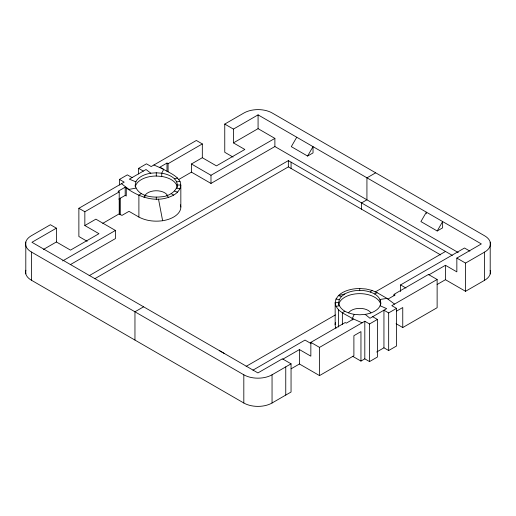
<?xml version="1.0" encoding="UTF-8"?>
<svg xmlns="http://www.w3.org/2000/svg" width="516" height="516" viewBox="0 0 516 516"><rect width="100%" height="100%" fill="white"/><g stroke="black" fill="none" stroke-linecap="round" stroke-linejoin="round"><path stroke-width="0.77" d="M168.081 171.841L168.081 163.695L202.317 143.925L196.357 140.468L151.188 166.552L146.46 163.824L138.598 168.364L138.598 173.963M25.8 270.261A19.963 11.526 0 0 0 31.399 280.214L243.816 403.009A19.963 11.526 0 0 0 272.048 403.009L285.754 395.082L285.761 366.876L291.056 363.825L282.387 358.807L257.923 372.92L219.261 350.545M291.056 363.825L291.05 392.031L285.754 395.082M352.267 319.939L352.267 318.456L354.266 314.373L359.729 314.792L365.193 314.373A21.117 12.191 0 0 0 380.124 305.756C383.323 294.636 368.243 290.185 359.729 290.411A21.117 12.191 0 0 0 344.798 293.978L338.451 295.61L336 299.035L335.161 302.705L335.161 324.648M135.153 184.98C137.43 196.319 152.201 197.95 161.734 196.757C170.177 196.564 182.774 187.418 174.556 178.884A21.117 12.191 0 0 0 161.734 173.208L156.271 172.789L150.807 173.208A21.117 12.191 0 0 0 135.876 181.825L135.153 186.276M102.742 223.357L119.215 213.843L119.215 191.9L118.132 191.275L125.188 187.198C139.204 197.518 157.251 203.891 173.64 195.113C178.388 192.494 182.477 186.94 180 181.413C175.911 174.395 167.352 172.17 161.018 167.765L159.934 167.139L166.99 163.062L168.081 163.695M354.266 314.373C347.803 313.218 339.431 310.122 338.619 302.602L339.335 299.551L341.444 296.507L344.798 293.978M296.739 137.243L291.308 146.647L307.594 156.051L313.025 152.917L313.025 146.647L258.077 114.868L233.425 129.097L233.425 142.887L244.829 149.466L216.436 165.868L202.317 157.715L191.442 163.991L191.442 172.144L210.986 183.432L274.886 146.538L274.886 138.391L258.077 128.658L258.077 114.868M307.594 156.051L313.025 146.647L481.344 243.933L456.847 258.077L456.847 271.868L445.443 265.288L428.815 274.886M437.2 230.987L442.631 221.583L442.631 227.853L437.2 230.987L420.914 221.583L426.345 212.179L426.345 213.747M143.983 197.37L145.712 195.538M370.288 292.043L372.017 290.418L377.106 292.675L388.097 299.022L395.153 294.946L394.069 294.32L394.069 295.81M141.339 193.603L138.894 195.113L138.894 217.055C146.131 220.906 154.581 221.828 162.63 220.725A24.594 14.203 0 0 0 180.839 207.032L180.839 185.083L177.381 184.98M344.798 311.219L342.36 312.735L342.36 324.487M119.46 185.012L119.46 179.413L127.336 174.866L132.057 177.594M233.064 157.09L224.763 152.291L224.757 124.079L243.952 112.991A19.963 11.526 0 0 1 272.184 112.991L484.601 235.786A19.963 11.526 0 0 1 484.601 252.085L484.601 280.291L465.535 291.301L445.443 279.704L437.129 284.503M87.185 241.307L78.871 236.509L78.871 208.296L124.188 182.135L119.46 179.413M119.215 191.9L84.843 211.747L84.843 225.537L98.962 233.69L70.499 250.118L56.386 241.972L56.386 228.175L31.947 242.288L224.692 353.679M118.77 199.099L125.188 195.396L126.272 196.022L126.272 187.83M43.486 249.415L56.386 241.972M84.843 225.537L95.879 219.165L115.423 230.452L115.423 238.598L70.253 264.682M233.425 142.887L258.077 128.658M178.388 179.684L191.442 172.144M62.61 260.948L115.423 230.452M210.986 183.432L210.986 175.279L274.886 138.391M89.152 275.705L288.354 160.611L452.293 255.375M94.725 278.756L288.354 166.881L288.354 160.611M143.648 306.781L134.96 311.793L31.399 252.008A19.963 11.526 0 0 1 31.399 235.709L50.413 224.731L56.386 228.175M375.603 172.854L366.934 177.872L366.928 199.815L458.24 252.537M246.113 366.386L335.355 314.954M375.093 292.043L445.508 251.46M252.924 370.166L305.014 340.089L311.077 343.592M400.577 291.592L400.577 284.922L464.51 248.009L469.895 251.118M282.781 359.2L299.441 349.577L310.845 356.163L310.845 342.366L345.21 322.532L346.294 323.158L353.35 319.082L352.267 318.456C346.055 314.276 336 311.509 335.161 302.705L338.619 302.602M394.069 294.32L428.441 274.473L437.129 279.491L437.129 307.704L402.757 327.544L396.075 323.687M134.96 340.005L134.96 311.793L243.816 374.797A19.963 11.526 0 0 0 272.048 374.797L285.761 366.876M360.955 361.084L360.955 331.62L353.892 335.697L353.892 355.756L319.52 375.596L319.52 347.391L364.812 321.242L369.54 323.964L377.402 319.43L377.402 357.04L369.54 361.581L364.812 358.852L360.955 361.084L352.686 356.311M437.129 279.491L391.812 305.653L396.54 308.381L396.54 345.991L388.664 350.538L383.943 347.81L376.654 352.022M456.847 258.077L465.535 263.089L484.601 252.085M291.114 368.805L299.441 363.993L299.441 349.577M383.943 347.81L383.943 310.193L388.664 312.922L396.54 308.381M396.34 311.232L402.757 307.53L402.757 327.544M374.661 293.978L377.106 292.675M174.556 178.884L177.549 177.994M336 306.375L339.335 305.756M135.876 188.134L128.987 189.398L121.473 183.702M176.665 181.825L180 181.413M135.269 186.947A21.117 12.191 0 0 1 156.271 176.027L161.734 176.446A21.117 12.191 0 0 1 177.356 187.585M341.444 296.507L338.451 295.61A24.568 14.184 0 0 1 359.729 288.521L366.089 289.005L372.017 290.418M176.665 188.243L180 188.759M336 299.035L339.335 299.551M174.556 191.075L177.549 192.178M135.876 181.825L129.342 179.162L146.034 169.519L150.807 173.208M380.124 305.756L386.658 308.632L369.966 318.269L365.193 314.373M153.897 164.985L163.733 169.332L161.734 173.208L161.734 176.446M352.267 318.456L362.103 322.81M288.354 166.881L440.645 254.923M191.442 163.991L210.986 175.279M400.577 284.922L405.957 288.031M138.598 168.364L143.325 171.086M372.675 316.701L377.402 319.43M138.894 217.055L128.987 211.334L121.931 215.411L119.215 213.843M78.871 208.296L84.843 211.747M274.886 146.538L366.928 199.815L361.484 202.949L361.49 209.219M224.757 124.079L233.425 129.097M310.845 342.366L319.52 347.391M299.441 363.993L319.52 375.596M171.202 193.603L173.64 195.113M394.527 304.085L387.013 298.396L380.124 299.441L380.55 304.556M166.829 195.538L168.551 197.37M180.342 204.826L180.845 207.032M158.502 199.099L162.63 220.725M490.2 242.133L490.2 273.944M465.535 263.089L465.535 291.301M445.443 265.288L445.443 279.704M388.664 312.922L388.664 350.538M380.847 302.602L380.847 303.892M369.54 323.964L369.54 361.581M364.812 321.242L364.812 358.852M359.729 288.521L359.729 290.411M338.451 309.793L338.451 327.034M291.069 162.179L291.069 168.448M272.048 374.797L272.048 403.009M243.816 374.797L243.816 403.009M202.317 143.925L202.317 157.715M166.99 163.062L166.99 171.215M156.271 172.789L156.271 176.027M156.271 197.17L156.271 199.273M125.188 187.198L125.188 195.396M120.299 198.144L120.299 214.837M119.46 198.615L119.46 214.624M31.399 252.008L31.399 280.214M25.8 242.056L25.8 273.867M144.777 195.848A11.9 6.869 0 0 1 155.755 190.759A11.9 6.869 0 0 1 167.455 195.274M338.644 305.201A21.117 12.191 0 0 1 357.523 293.714A21.117 12.191 0 0 1 380.124 302.686M348.545 312.896A11.9 6.869 0 0 1 359.729 308.368A11.9 6.869 0 0 1 370.914 312.896M490.2 270.339A19.963 11.526 0 0 1 484.601 280.291M336 328.318A24.568 14.184 0 0 1 335.465 322.423"/></g></svg>
